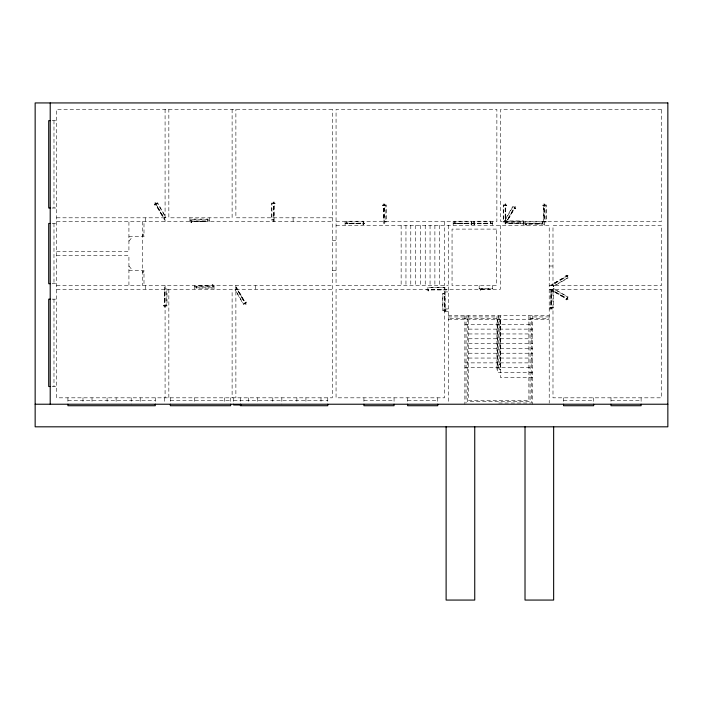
<?xml version="1.0" encoding="UTF-8"?>
<svg xmlns="http://www.w3.org/2000/svg" width="703" height="703" viewBox="0 0 703 703"><rect width="100%" height="100%" fill="white"/><g stroke="black" fill="none" stroke-linecap="round" stroke-linejoin="round"><path stroke-width="0.53" stroke-dasharray="3.52 2.64" d="M566.205 299.144C565.027 298.889 567.11 301.121 566.337 299.083M543.542 205.338C541.776 206.708 543.384 203.888 543.454 205.223M566.196 298.766L566.337 299.373M191.594 221.568L191.436 222.025L190.988 221.568M212.385 285.594L212.816 285.321M363.319 224.204L363.477 223.756M428.479 289.961L428.32 290.418L427.872 289.961M471.405 224.204L471.564 223.756M474.27 224.204L474.428 223.756M480.817 289.364C479.165 291.2 481.942 289.724 480.211 289.364M523.533 223.457L523.384 223.906L522.935 223.457M526.398 224.108L526.239 224.556L525.791 224.108M504.499 221.331L512.786 206.981L514.192 207.798M505.158 223.457L514.947 206.497L515.466 206.796L505.677 223.756L505.158 223.457L544.324 223.457M507.61 219.652L512.882 210.522M507.742 219.731L513.014 210.592M515.167 208.22L514.57 208.36M552.409 290.111L553.366 288.45L568.103 296.965L567.145 298.626M552.795 290.339L553.613 288.924M554.711 292.14L555.019 291.622M563.85 297.413L564.149 296.894M566.495 298.248L567.409 298.775M566.759 298.397L567.576 296.982L553.226 288.705M212.719 285.146C210.795 284.882 214.028 284.091 212.684 285.321M474.244 224.002C475.377 223.677 473.523 226.05 474.103 223.958M428.294 290.207C429.34 289.856 427.749 292.193 428.065 290.286M523.348 223.703C524.394 223.352 522.804 225.689 523.129 223.774M128.921 241.155L132.691 236.639M155.293 203.94L154.976 204.301L155.591 204.468M245.672 303.221L245.848 302.624L245.365 302.703M566.451 275.725C564.377 275.4 567.374 274.803 566.521 275.629M164.159 305.445C163.518 307.51 163.096 303.828 164.476 305.858M506.019 205.522C508.155 205.584 505.527 204.397 506.011 205.258M445.447 310.251C447.398 310.533 444.973 309.004 445.377 310.023M155.662 203.378L156.189 204.292M155.811 203.642L157.472 202.684L165.987 217.429L164.326 218.387M156.04 204.028L157.454 203.22L165.741 217.57M157.024 206.946L157.551 206.638M162.296 216.076L162.824 215.777M164.098 217.992L165.513 217.174M236.639 288.784L234.978 289.741L243.484 304.478L245.145 303.52M235.452 289.988L236.858 289.17M238.141 291.394L238.66 291.086M243.414 300.524L243.932 300.225M244.767 302.87L245.294 303.784M244.916 303.134L243.51 303.951L235.224 289.601M554.825 283.01L563.955 277.738M554.904 283.142L564.034 277.87M553.226 286.253L567.576 277.966L566.759 276.551M363.152 223.958C362.449 226.129 364.716 223.51 363.064 224.072M471.238 223.958C470.535 226.129 472.803 223.51 471.151 224.072M274.144 203.791L274.601 203.642L274.144 203.193M383.662 204.924L383.214 205.355M164.027 305.41L164.476 305.251M505.756 205.68L506.213 205.25M543.718 204.924L543.27 205.355M445.122 310.445L445.579 310.287L445.122 309.838M550.8 307.132L550.352 307.29L550.8 307.738M52.101 120.644L56.618 120.644M273.546 202.736L273.546 203.791M273.546 203.044L271.63 203.044L271.63 220.065L273.546 220.065M273.546 203.492L271.912 203.492L271.912 220.065M384.269 204.626L384.269 205.68M505.158 204.626L505.158 205.68M544.324 204.626L544.324 205.68M384.269 204.924L386.184 204.924L386.184 221.946L384.269 221.946M505.158 204.924L503.243 204.924L503.243 221.946L505.158 221.946M544.324 204.924L546.24 204.924L546.24 221.946L544.324 221.946M384.269 205.373L385.894 205.373L385.894 221.946M505.158 205.373L503.524 205.373L503.524 221.946M544.324 205.373L545.95 205.373L545.95 221.946M273.546 206.506L274.144 206.506M52.101 208.009L56.618 208.009M383.662 208.387L384.269 208.387M505.158 208.387L505.756 208.387M543.718 208.387L544.324 208.387M273.546 217.051L274.144 217.051M56.618 217.807L165.082 217.807M332.291 217.807L235.883 217.807L235.883 109.343M383.662 218.932L384.269 218.932M505.158 218.932L505.756 218.932M543.718 218.932L544.324 218.932M208.009 219.336L191.444 219.336L191.444 220.97M271.912 219.608L273.546 219.608M189.933 220.97L209.52 220.97M194.459 221.19L205.004 221.19M194.459 221.348L205.004 221.348M506.661 221.217L523.234 221.217L523.234 222.851M384.269 221.498L385.894 221.498M503.524 221.498L505.158 221.498M544.324 221.498L545.95 221.498M56.618 221.568L332.291 221.568M336.06 221.568L496.872 221.568L496.872 109.343L336.06 109.343L336.06 285.594L448.286 285.594M542.813 221.876L526.248 221.876L526.248 223.501M505.158 222.851L524.737 222.851L524.737 224.108L544.324 224.108M509.675 223.079L520.22 223.079M345.094 223.15L364.681 223.15L364.681 223.756L345.094 223.756M453.18 223.15L492.355 223.15M509.675 223.229L520.22 223.229M349.619 223.378L360.164 223.378M457.706 223.378L468.251 223.378M477.284 223.378L487.829 223.378M52.101 223.457L56.618 223.457M349.619 223.528L360.164 223.528M384.269 223.457L383.662 223.457L383.662 203.87L384.269 203.87L384.269 225.338M457.706 223.528L468.251 223.528M477.284 223.528L487.829 223.528M453.18 223.756L492.355 223.756M529.262 223.73L539.807 223.73M529.262 223.879L539.807 223.879M363.302 224.204L362.871 223.756M471.388 224.204L470.957 223.756M474.253 224.204L473.822 223.756M336.06 225.338L549.219 225.338L549.219 403.127M128.921 236.639L143.992 236.639L143.992 221.568M332.291 240.4L336.06 240.4M56.618 251.7L128.921 251.7L128.921 221.568M56.618 255.461L128.921 255.461L128.921 285.594M549.219 266.006L552.989 266.006M128.921 270.532L143.992 270.532L143.992 285.594M332.291 270.532L336.06 270.532M52.101 283.713L56.618 283.713M56.618 285.594L332.291 285.594M549.219 285.594L661.444 285.594L661.444 225.338L552.989 225.338L552.989 285.594M198.975 285.822L209.52 285.822M198.975 285.972L209.52 285.972M194.459 286.2L214.037 286.2M165.082 287.474L164.476 287.474L164.476 307.062L165.082 307.062M195.961 287.826L212.534 287.826L212.534 286.2M444.902 287.729L428.329 287.729L428.329 289.364M479.174 288.757L492.724 288.757M165.082 288.986L166.998 288.986L166.998 306.007L165.082 306.007M481.731 288.986L490.167 288.986M481.731 289.135L490.167 289.135M56.618 289.364L232.113 289.364L232.113 397.819M235.883 289.364L332.291 289.364M549.219 289.364L661.444 289.364L661.444 397.819L552.989 397.819L552.989 289.364M431.343 289.583L441.888 289.583M431.343 289.733L441.888 289.733M551.407 290.866L553.323 290.866L553.323 307.888L551.407 307.888M551.407 291.314L553.033 291.314M444.524 291.912L448.286 291.912M164.476 292L165.082 292M444.524 293.423L442.609 293.423L442.609 310.445L444.524 310.445M442.89 293.872L444.524 293.872M550.8 293.88L551.407 293.88M444.524 296.438L445.122 296.438M52.101 299.153L56.618 299.153M164.476 302.545L165.082 302.545M550.8 304.425L551.407 304.425M165.082 305.251L165.082 306.306M165.082 305.55L166.708 305.55L166.708 288.986M444.524 306.983L445.122 306.983M551.407 307.132L551.407 308.186M551.407 307.439L553.033 307.439M444.524 308.942L448.286 308.942M549.219 308.942L552.989 308.942M444.524 309.689L444.524 310.744M444.524 309.997L442.89 309.997L442.89 293.423M444.524 311.499L448.286 311.499M448.286 315.726L549.219 315.726M448.286 316.93L500.562 316.93L500.562 369.558L499.209 369.558L499.209 318.283L448.286 318.283M549.219 316.93L530.088 316.93L530.088 401.668L467.416 401.668L467.416 315.726M530.088 318.283L549.219 318.283M448.286 319.487L549.219 319.487M464.859 324.311L532.646 324.311M468.629 329.127L532.646 329.127M468.629 333.951L497.249 333.951M500.264 333.951L532.646 333.951M468.629 338.767L497.249 338.767M500.264 338.767L532.646 338.767M468.629 343.591L497.469 343.591M500.035 343.591L532.646 343.591M468.629 348.416L497.469 348.416M500.264 348.416L532.646 348.416M468.629 353.231L497.249 353.231M500.264 353.231L532.646 353.231M468.629 358.055L497.249 358.055M500.264 358.055L532.646 358.055M464.859 362.871L497.469 362.871M500.035 362.871L532.646 362.871M496.942 364.778L498.304 364.778M499.209 364.778L500.562 364.778M464.859 367.695L532.646 367.695M500.264 367.924L500.035 319.487M532.646 372.511L497.249 372.511L497.249 319.487M532.646 377.335L500.264 377.335L500.264 315.726M52.101 386.527L56.618 386.527M67.919 400.455L155.284 400.455M170.354 400.455L230.61 400.455M233.624 400.455L327.774 400.455M363.926 400.455L394.058 400.455M407.617 400.455L437.741 400.455M563.534 400.455L593.657 400.455M610.986 400.455L641.11 400.455M498.752 403.021L531.442 403.021L531.442 318.283M543.27 205.373L543.718 205.531M505.756 205.074L506.213 205.232M383.214 205.373L383.662 205.531M514.57 207.148L514.042 208.062M514.42 207.403L512.759 206.445L504.253 221.19L505.905 222.148M512.689 210.408L513.208 210.707M507.417 219.538L507.935 219.837M504.719 220.944L506.134 221.761M554.904 291.815L564.034 297.088M554.825 291.947L563.955 297.22M550.554 307.554C550.774 308.722 548.674 306.754 550.528 307.439M274.39 203.378C274.17 202.209 276.279 204.169 274.416 203.492M566.846 275.804L566.486 275.497L566.328 276.112M128.921 266.006L132.691 270.532M567.409 276.182L566.495 276.71M567.145 276.332L568.103 277.993L553.366 286.499L552.409 284.838M563.85 277.536L564.149 278.063M554.711 282.808L555.019 283.335M552.795 284.618L553.613 286.024M238.466 291.2L243.739 300.33M238.335 291.279L243.607 300.409M157.349 206.752L162.621 215.883M157.217 206.831L162.49 215.962M212.833 285.146L212.983 285.594M641.11 397.819L641.11 403.285M610.986 397.819L610.986 403.285M593.657 397.819L593.657 403.285M563.534 397.819L563.534 403.285M551.407 289.364L551.407 308.942M551.178 293.88L551.178 304.425M551.029 293.88L551.029 304.425M550.8 289.364L550.8 308.942M544.324 225.338L544.324 203.87L543.718 203.87L543.718 223.457M544.096 208.387L544.096 218.932M543.946 208.387L543.946 218.932M542.813 221.586L542.813 223.501M542.365 221.876L542.365 223.501M539.807 223.501L539.807 224.108M532.646 315.726L532.646 404.225M529.262 223.501L529.262 224.108M528.884 315.726L528.884 400.455L468.629 400.455L468.629 315.726M526.547 223.501L525.493 223.501M525.791 221.586L525.791 223.501M523.99 222.851L522.935 222.851M523.682 222.851L523.682 220.935L506.661 220.935L506.661 222.851M520.22 222.851L520.22 223.457M509.675 222.851L509.675 223.457M507.118 221.217L507.118 222.851M505.756 223.457L505.756 203.87L505.158 203.87L505.158 225.338M505.536 208.387L505.536 218.932M505.378 208.387L505.378 218.932M500.264 225.338L500.264 289.364L336.06 289.364L336.06 397.819L444.524 397.819L444.524 289.364M498.304 315.726L498.304 369.558L496.942 369.558L496.942 315.726M497.469 319.487L497.469 367.695M492.724 285.594L492.724 289.364M492.355 221.568L492.355 225.338M490.843 223.15L490.843 221.234L473.822 221.234L473.822 223.15M490.395 221.524L490.395 223.15M490.167 288.757L490.167 289.364M487.829 223.15L487.829 223.756M481.731 288.757L481.731 289.364M479.174 285.594L479.174 289.364M477.284 223.15L477.284 223.756M474.578 223.15L473.523 223.15M474.27 221.524L474.27 223.15M472.768 223.15L472.768 223.756M472.012 223.15L470.957 223.15M471.713 223.15L471.713 221.234L454.692 221.234L454.692 223.15M471.265 221.524L471.265 223.15M468.251 223.15L468.251 223.756M466.063 315.726L466.063 403.021M464.859 315.726L464.859 404.225M457.706 223.15L457.706 223.756M455.14 221.524L455.14 223.15M453.18 221.568L453.18 225.338M448.286 225.338L448.286 403.135M446.405 289.364L446.405 289.961L426.818 289.961L426.818 289.364M445.122 291.912L445.122 311.499M444.902 289.364L444.902 287.448L427.872 287.448L427.872 289.364M444.902 296.438L444.902 306.983M444.744 296.438L444.744 306.983M444.524 221.568L444.524 285.594M444.445 287.729L444.445 289.364M441.888 289.364L441.888 289.961M439.7 225.338L439.7 285.594M437.741 397.819L437.741 403.285M434.885 225.338L434.885 285.594M431.343 289.364L431.343 289.961M430.06 225.338L430.06 285.594M428.628 289.364L427.573 289.364M425.236 225.338L425.236 285.594M420.42 225.338L420.42 285.594M415.596 225.338L415.596 285.594M410.78 225.338L410.78 285.594M407.617 397.819L407.617 403.285M405.956 225.338L405.956 285.594M401.141 225.338L401.141 285.594M394.058 397.819L394.058 403.285M384.04 208.387L384.04 218.932M383.891 208.387L383.891 218.932M363.926 223.15L362.871 223.15M363.926 397.819L363.926 403.285M363.627 223.15L363.627 221.234L346.605 221.234L346.605 223.15M363.179 221.524L363.179 223.15M360.164 223.15L360.164 223.756M349.619 223.15L349.619 223.756M347.054 221.524L347.054 223.15M345.094 221.568L345.094 225.338M327.774 397.819L327.774 403.285M320.999 397.819L320.999 403.285M305.928 397.819L305.928 403.285M296.894 397.819L296.894 403.285M293.125 217.807L293.125 221.568M281.824 397.819L281.824 404.225M274.144 221.568L274.144 201.989L273.546 201.989L273.546 221.568M273.915 206.506L273.915 217.051M273.766 206.506L273.766 217.051M272.79 397.819L272.79 402.344M257.729 397.819L257.729 402.344M255.461 285.594L255.461 289.364M248.686 397.819L248.686 402.344M240.4 397.819L240.4 404.225M235.883 285.594L235.883 397.819M233.624 397.819L233.624 403.285M232.113 109.343L232.113 217.807L168.843 217.807L168.843 109.343M230.61 397.819L230.61 403.285M224.582 397.819L224.582 403.162M214.037 285.594L214.037 289.364M213.281 286.2L212.227 286.2M212.983 286.2L212.983 288.116L195.961 288.116L195.961 286.2M209.52 217.807L209.52 221.568M209.52 285.594L209.52 286.2M208.009 220.97L208.009 219.055L190.988 219.055L190.988 220.97M207.561 219.336L207.561 220.97M205.004 220.97L205.004 221.568M198.975 285.594L198.975 286.2M196.409 286.2L196.409 287.826M194.459 220.97L194.459 221.568M194.459 285.594L194.459 289.364M194.459 397.819L194.459 403.469M191.743 220.97L190.689 220.97M189.933 217.807L189.933 221.568M170.354 397.819L170.354 403.285M168.843 289.364L168.843 397.819M165.082 109.343L165.082 221.568M165.082 285.594L165.082 397.819M164.853 292L164.853 302.545M164.704 292L164.704 302.545M164.326 397.819L164.326 403.469M155.284 397.819L155.284 404.225M145.495 217.807L145.495 221.568M145.495 285.594L145.495 289.364M142.481 221.568L142.481 285.594M140.222 397.819L140.222 402.344M131.189 397.819L131.189 404.225M116.118 397.819L116.118 402.344M107.084 397.819L107.084 402.344M92.014 397.819L92.014 402.344M82.98 397.819L82.98 402.344M67.919 397.819L67.919 402.344M53.982 120.644L53.982 208.009M53.982 223.457L53.982 283.713M53.982 299.153L53.982 386.527M154.388 204.564C155.135 206.541 155.881 203.07 154.388 204.564M190.917 222.166C191.655 224.134 192.402 220.672 190.917 222.166M245.54 302.378C246.287 304.355 247.034 300.884 245.54 302.378M382.441 205.25C383.188 207.227 383.935 203.765 382.441 205.25M514.877 208.22C515.589 210.197 516.424 206.726 514.877 208.22M525.721 224.696C526.459 226.674 527.206 223.211 525.721 224.696M551.099 289.364L550.8 289.882L567.76 299.671L568.059 299.153L551.099 289.364M155.284 202.728L154.765 203.026L164.555 219.986L165.082 219.688L155.284 202.728M236.401 287.175L235.883 287.474L245.672 304.434L246.199 304.135L236.401 287.175M567.76 275.277L550.8 285.075L551.099 285.594L568.059 275.804L567.76 275.277M332.291 109.343L56.618 109.343L56.618 397.819L332.291 397.819L332.291 109.343M661.444 109.343L500.633 109.343L500.633 221.568L661.444 221.568L661.444 109.343M496.494 229.099L452.055 229.099L452.055 285.594L496.494 285.594L496.494 229.099M143.386 234.6L142.788 234.6L142.788 235.654L143.386 235.654L143.386 234.6M143.386 271.507L142.788 271.507L142.788 272.562L143.386 272.562L143.386 271.507"/><path stroke-width="1.05" d="M50.212 120.644L48.709 120.644L48.709 208.009L50.212 208.009M50.212 223.457L48.709 223.457L48.709 283.713L50.212 283.713M50.212 299.153L48.709 299.153L48.709 386.527L50.212 386.527M35.15 404.225L667.85 404.225M241.155 404.981L233.624 404.981L233.624 404.225M641.11 404.225L641.11 405.728L610.986 405.728L610.986 404.225M593.657 404.225L593.657 405.728L563.534 405.728L563.534 404.225M553.648 426.818L553.648 600.063L525.018 600.063L525.018 426.818M474.745 426.818L474.745 600.063L446.115 600.063L446.115 426.818M437.741 404.225L437.741 405.728L407.617 405.728L407.617 404.225M394.058 404.225L394.058 405.728L363.926 405.728L363.926 404.225M327.774 404.225L327.774 405.728L240.4 405.728L240.4 404.225M230.61 404.225L230.61 405.728L170.354 405.728L170.354 404.225M155.284 404.225L155.284 405.728L67.919 405.728L67.919 404.225M50.212 102.937L50.212 404.225M667.85 102.937L35.15 102.937L35.15 426.818L667.85 426.818L667.85 102.937"/></g></svg>
